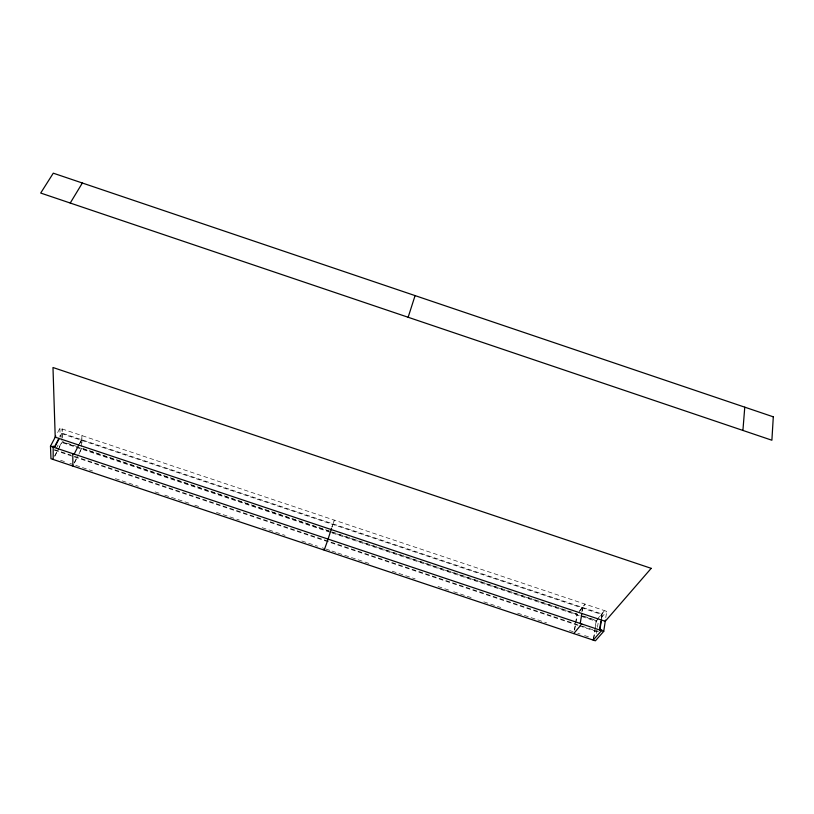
<?xml version="1.0" encoding="UTF-8"?>
<svg xmlns="http://www.w3.org/2000/svg" width="814" height="814" viewBox="0 0 814 814"><rect width="100%" height="100%" fill="white"/><g stroke="black" fill="none" stroke-linecap="round" stroke-linejoin="round"><path stroke-width="0.61" stroke-dasharray="4.07 3.05" d="M81.471 449.043L81.471 448.422L78.765 453.795M81.471 446.53L81.939 435.602L81.919 444.393M605.789 617.602L606.735 611.365L59.9 428.215L56.96 433.842M601.353 618.152L601.902 614.57L61.732 433.689L60.053 436.915M601.587 618.854L602.319 614.082L61.722 433.048L60.033 436.284M593.375 639.102L596.296 620.339L583.068 615.913M593.782 638.634L595.075 630.331M595.258 629.141L596.55 620.848L580.901 615.608M596.52 633.414L597.283 628.469M597.476 627.238L598.432 621.062M581.847 611.619L582.437 608.048M582.254 611.131L582.844 607.559M574.318 630.229L577.055 613.909L81.909 448.158L78.225 455.494M574.715 629.761L575.702 623.85M575.905 622.669L577.289 614.397L576.892 614.875M331.919 527.309L333.028 523.901M334.045 521.072L334.351 520.136L331.939 526.841M74.43 462.403L78.225 454.873M74.44 463.013L77.686 456.562M79.284 443.996L81.481 439.662M79.833 443.538L81.481 440.303M54.711 455.809L58.598 448.311M59.157 447.242L61.925 441.88L329.019 531.288M54.731 456.42L62.403 441.626L76.17 446.235M56.176 448.697L59.076 443.131M579.446 610.958L585.022 604.09L578.489 612.922M597.049 619.464L604.558 610.642L599.145 617.795M598.402 618.681L596.143 621.326L331.227 532.641M601.454 617.531L606.735 611.365M330.219 531.695L579.69 615.201M330.026 532.244L61.945 442.511L61.854 438.705M54.477 449.603L70.92 455.097M74.471 456.288L577.492 624.603M582.214 626.18L598.422 631.603M54.497 450.234L73.27 456.512M74.481 456.919L578.296 625.488M579.497 625.895L598.005 632.091M60.572 460.276L65.222 461.833M69.862 463.39L73.352 464.55M75.753 465.354L92.593 470.991M115.446 478.632L138.288 486.273M155.128 491.91L159.941 493.518M164.754 495.126L190.008 503.571M194.811 505.179L199.623 506.786M216.463 512.423L239.316 520.065M262.159 527.706L281.41 534.147M282.611 534.544L285.012 535.347M301.852 540.984L317.48 546.214M322.293 547.822L324.705 548.626M325.905 549.033L330.728 550.64M331.939 551.047L336.762 552.655M337.963 553.062L369.322 563.553M392.226 571.214L415.14 578.876M438.054 586.538L448.911 590.17M453.734 591.788L473.026 598.239M483.882 601.872L500.763 607.519M517.643 613.166L546.581 622.842M569.495 630.504L573.117 631.715M577.757 633.272L580.046 634.035M584.625 635.571L589.204 637.097M59.9 428.215L60.134 437.098M61.823 437.444L62.108 428.958L62.312 437.82"/><path stroke-width="1.22" d="M742.917 430.443L744.769 407.173M55.779 436.08L50.478 446.194L50.967 458.73L595.38 640.822L603.734 631.328L605.423 620.105M601.688 629.588L601.536 630.596L593.223 640.099L593.375 639.102M599.531 630.087L600.803 621.733M599.949 629.609L601.404 620.054M580.29 623.025L581.857 613.512M408.14 317.267L415.079 295.614M328.205 538.675L331.542 528.449M328.469 538.156L324.196 550.122M74.359 453.724L78.744 445.075M53.185 446.031L53.164 459.462M54.416 447.049L58.913 438.431M55.006 446.611L58.934 439.072M70.228 203.032L82.356 183.018M573.758 633.587L581.756 623.982M50.478 446.194L603.734 631.328M72.772 453.663L72.904 466.066M773.3 416.829L771.886 440.232L40.7 193.05L53.286 173.179L773.3 416.829M651.19 568.345L605.24 621.296L55.22 437.159L52.981 367.511L651.19 568.345"/></g></svg>
